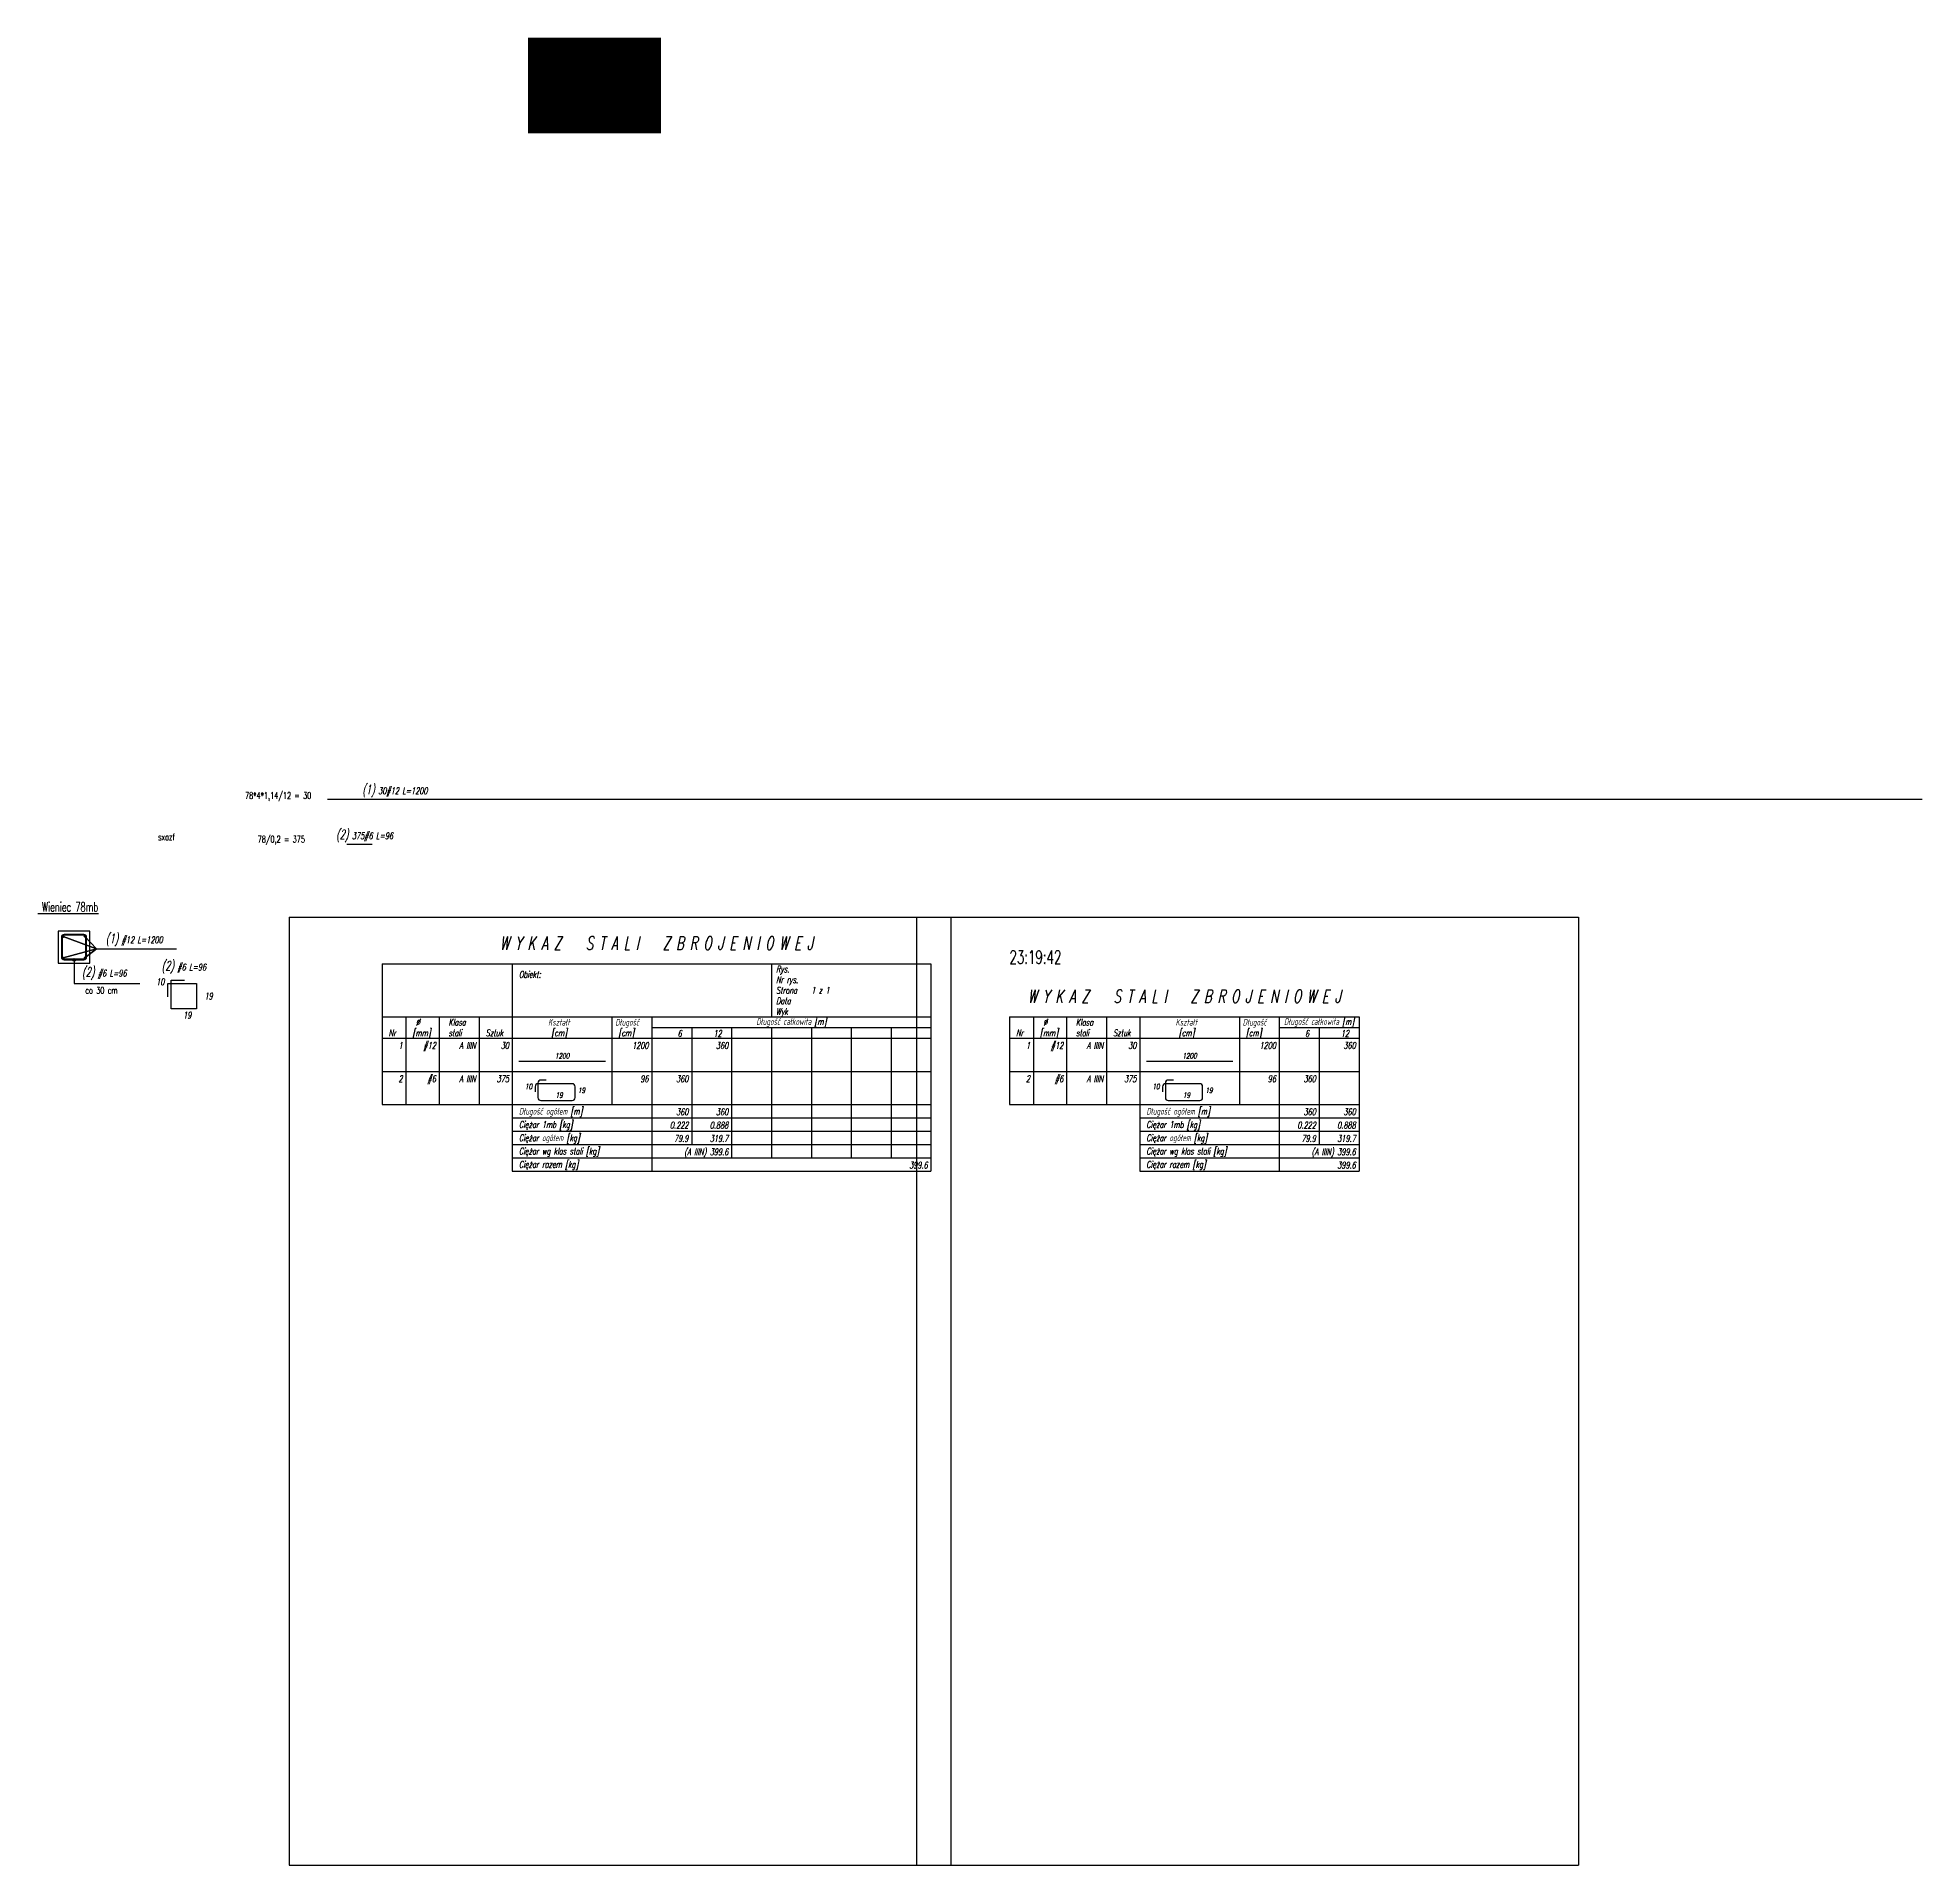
# Model space of a CAD drawing. Header units: millimetres. Extents: x 30785 to 34848, y -62293 to -60591.
# Drawn here: x 33430 to 34848, y -62293 to -60918 of the extents above; entities that cross this region are included whole.
import ezdxf
from ezdxf.enums import TextEntityAlignment as Align

# ---------------------------------------------------------------- set-up
doc = ezdxf.new("R2010")
doc.units = ezdxf.units.MM
doc.header["$LTSCALE"] = 50
doc.layers.add('__NIEDRUK__', color=54, linetype='Continuous', plot=False)
for name, color, linetype in [('K-ODNOSNIK', 8, 'Continuous'), ('K-TEXT 2.8mm', 101, 'Continuous'), ('K-TEXT 2mm', 254, 'Continuous'), ('K-ZBROJ_06', 101, 'Continuous'), ('K-ZBROJ_12', 161, 'Continuous'), ('ZBROJA_NIEZLICZAC', 255, 'Continuous'), ('ZBROJA_PRET', 161, 'Continuous'), ('ZBROJA_RZUTPR', 141, 'Continuous'), ('ZBROJA_RZUTPR1', 255, 'Continuous'), ('ZBROJA_WADLIWE', 1, 'Continuous'), ('ZBROJA_ZASIEG', 253, 'Continuous'), ('ZBROJA_ZESTAWIENIE', 62, 'Continuous'), ('ZBROJA_ZESTAWIENIE1', 252, 'Continuous'), ('ZBROJA_ZESTAWIENIE2', 30, 'Continuous'), ('ZBROJA_ZESTAWIENIE3', 141, 'Continuous'), ('ZBROJA_ZESTAWIENIE4', 210, 'Continuous'), ('ZBROJA_ZLICZAC', 125, 'Continuous')]:
    doc.layers.add(name, color=color, linetype=linetype)
doc.styles.add('STYL_ZBROJA', font='romanszb.shx', dxfattribs={"width": 0.65, "oblique": 12})
doc.styles.add('text 2.8mm', font='romans.shx', dxfattribs={"width": 0.65})
doc.styles.add('text 2mm', font='romans.shx', dxfattribs={"width": 0.65})

# ---------------------------------------------------------------- blocks, each defined once
blk = doc.blocks.new('_zestawienie')
at = {"layer": 'ZBROJA_ZESTAWIENIE'}
for p, q in [((0, 0), (413, 0)), ((98, 0), (98, -40)), ((293, 0), (293, -40)), ((413, 0), (413, -40)), ((0, -40), (413, -40)), ((0, -40), (0, -48)), ((18, -40), (18, -48)), ((43, -40), (43, -48)), ((73, -40), (73, -48)), ((98, -40), (98, -48)), ((173, -40), (173, -48)), ((203, -40), (203, -48)), ((413, -40), (413, -56)), ((0, -48), (0, -56)), ((0, -56), (413, -56)), ((0, -56), (0, -81)), ((18, -48), (18, -56)), ((18, -56), (18, -81)), ((43, -48), (43, -56)), ((43, -56), (43, -81)), ((73, -48), (73, -56)), ((73, -56), (73, -81)), ((98, -48), (98, -56)), ((98, -56), (98, -81)), ((173, -48), (173, -56)), ((173, -56), (173, -81)), ((203, -48), (203, -56)), ((203, -56), (203, -81)), ((233, -48), (233, -56)), ((233, -56), (233, -81)), ((263, -48), (263, -56)), ((263, -56), (263, -81)), ((293, -48), (293, -56)), ((293, -56), (293, -81)), ((323, -48), (323, -56)), ((323, -56), (323, -81)), ((353, -48), (353, -56)), ((353, -56), (353, -81)), ((383, -48), (383, -56)), ((383, -56), (383, -81)), ((413, -48), (413, -56)), ((413, -56), (413, -81)), ((0, -81), (0, -106)), ((18, -81), (18, -106)), ((43, -81), (43, -106)), ((73, -81), (73, -106)), ((98, -81), (98, -106)), ((173, -81), (173, -106)), ((203, -81), (203, -106)), ((233, -81), (233, -106)), ((263, -81), (263, -106)), ((293, -81), (293, -106)), ((323, -81), (323, -106)), ((353, -81), (353, -106)), ((383, -81), (383, -106)), ((413, -81), (413, -106)), ((0, -106), (413, -106)), ((98, -106), (98, -156)), ((203, -106), (203, -156)), ((233, -106), (233, -136)), ((263, -106), (263, -136)), ((293, -106), (293, -146)), ((323, -106), (323, -146)), ((353, -106), (353, -146)), ((383, -106), (383, -146)), ((413, -106), (413, -146)), ((413, -106), (413, -146)), ((263, -136), (263, -146)), ((413, -146), (413, -156)), ((98, -156), (413, -156))]:
    blk.add_line(p, q, dxfattribs=at)
at = {"layer": 'ZBROJA_ZESTAWIENIE1'}
for p, q in [((-70, 35), (428, 35)), ((-70, 35), (-70, -678.5)), ((428, 35), (428, -678.5)), ((203, -48), (413, -48)), ((0, -81), (413, -81)), ((98, -116), (413, -116)), ((98, -126), (413, -126)), ((98, -136), (413, -136)), ((98, -146), (413, -146)), ((-70, -678.5), (428, -678.5))]:
    blk.add_line(p, q, dxfattribs=at)
at = {"layer": 'ZBROJA_ZESTAWIENIE2'}
blk.add_line((0, 0), (0, -40), dxfattribs=at)
at = {"layer": 'ZBROJA_ZESTAWIENIE3'}
blk.add_lwpolyline([(103, -73.2), (168, -73.2)], dxfattribs=at)
blk.add_lwpolyline([(123.35, -87.55), (119.5, -87.55, 0.4142136), (117.3, -89.75), (117.3, -100.75, 0.4142136), (119.5, -102.95), (143.1, -102.95, 0.4142136), (145.3, -100.75), (145.3, -92.5, 0.4142136), (143.1, -90.3), (117.35, -90.3, 0.4142136), (115.15, -92.5), (115.15, -96.3)], format="xyb", dxfattribs=at)
at = {"layer": 'ZBROJA_ZESTAWIENIE2', "style": 'STYL_ZBROJA', "oblique": 12, "width": 0.65}
for s, p in [('Obiekt:', (103, -12)), ('Rys. ', (296.5, -8)), ('Nr rys. ', (296.5, -16)), ('Data ', (296.5, -32)), ('Strona ', (296.5, -24)), ('1 z 1', (323, -24)), (' %%c', (23, -48)), ('Klasa', (50, -48)), ('Kształt', (125, -48)), (' Długość', (173, -48)), ('Wyk ', (296.5, -40)), ('Nr', (5, -56)), ('[mm]', (23, -56)), ('stali', (50, -56)), ('Sztuk', (78, -56)), (' [cm]', (125, -56)), ('  [cm]', (173, -56)), ('Długość ogółem [m]', (103, -115)), ('Ciężar 1mb [kg]', (103, -125)), ('Ciężar ogółem [kg]', (103, -135)), ('Ciężar wg klas stali [kg]', (103, -145)), ('Ciężar razem [kg]', (103, -155))]:
    blk.add_text(s, height=5, dxfattribs=at).set_placement(p, align=Align.BOTTOM_LEFT)
for s, height, p in [('Długość całkowita [m]', 5, (308, -46)), ('19', 4, (133.25, -100.9))]:
    blk.add_text(s, height=height, dxfattribs=at).set_placement(p, align=Align.CENTER)
for s, p in [('6', (225.5, -55)), ('12', (255.5, -55)), ('1', (15.5, -64)), ('#12', (40.5, -64)), ('A IIIN', (70.5, -64)), ('30', (95.5, -64)), ('1200', (200.5, -64)), ('360', (260.5, -64)), ('2', (15.5, -89)), ('#6', (40.5, -89)), ('A IIIN', (70.5, -89)), ('375', (95.5, -89)), ('96', (200.5, -89)), ('360', (230.5, -89)), ('360', (230.5, -114)), ('360', (260.5, -114)), ('0.222', (230.5, -124)), ('0.888', (260.5, -124)), ('79.9', (230.5, -134)), ('(A IIIN) 399.6', (260.5, -144)), ('319.7', (260.5, -134)), ('399.6', (410.5, -154))]:
    blk.add_text(s, height=5, dxfattribs=at).set_placement(p, align=Align.RIGHT)
blk.add_text('1200', height=4, dxfattribs=at).set_placement((135.5, -72.55), align=Align.BOTTOM_CENTER)
blk.add_text('10', height=4, dxfattribs=at).set_placement((112.95, -95.6), align=Align.BOTTOM_RIGHT)
blk.add_text('19', height=4, dxfattribs=at).set_placement((147.4, -95.25), align=Align.MIDDLE_LEFT)
at = {"layer": 'ZBROJA_ZESTAWIENIE4', "style": 'STYL_ZBROJA', "oblique": 12, "width": 0.65}
blk.add_text('W Y K A Z   S T A L I   Z B R O J E N I O W E J', height=10, dxfattribs=at).set_placement((206.5, 10.5), align=Align.CENTER)
blk = doc.blocks.new('A$C392df230')
h = blk.add_hatch()
h.set_pattern_fill('ANGLE', color=256, scale=0.025)
h.set_pattern_definition([(360, (-2880.4701, 5517.13781), (-5e-64, 0.174625), [0.127, -0.047625]), (90, (-2880.4701, 5517.13781), (-0.174625, 1e-17), [0.127, -0.047625])])
h.paths.add_polyline_path([(0.5, 0, 1), (-0.5, 0, 1)])
blk.add_circle((0, 0), 0.5)
blk = doc.blocks.new('_zestawiejnieM')
at = {"layer": 'ZBROJA_ZESTAWIENIE'}
for p, q in [((0, -40), (263, -40)), ((0, -40), (0, -48)), ((18, -40), (18, -48)), ((43, -40), (43, -48)), ((73, -40), (73, -48)), ((98, -40), (98, -48)), ((173, -40), (173, -48)), ((203, -40), (203, -48)), ((263, -40), (263, -56)), ((0, -48), (0, -56)), ((0, -56), (263, -56)), ((0, -56), (0, -81)), ((18, -48), (18, -56)), ((18, -56), (18, -81)), ((43, -48), (43, -56)), ((43, -56), (43, -81)), ((73, -48), (73, -56)), ((73, -56), (73, -81)), ((98, -48), (98, -56)), ((98, -56), (98, -81)), ((173, -48), (173, -56)), ((173, -56), (173, -81)), ((203, -48), (203, -56)), ((203, -56), (203, -81)), ((233, -48), (233, -56)), ((233, -56), (233, -81)), ((263, -48), (263, -56)), ((263, -48), (263, -56)), ((263, -56), (263, -81)), ((263, -56), (263, -81)), ((0, -81), (0, -106)), ((18, -81), (18, -106)), ((43, -81), (43, -106)), ((73, -81), (73, -106)), ((98, -81), (98, -106)), ((173, -81), (173, -106)), ((203, -81), (203, -106)), ((233, -81), (233, -106)), ((263, -81), (263, -106)), ((263, -81), (263, -106)), ((0, -106), (263, -106)), ((98, -106), (98, -156)), ((203, -106), (203, -156)), ((233, -106), (233, -136)), ((263, -106), (263, -146)), ((263, -106), (263, -136)), ((263, -106), (263, -146)), ((263, -136), (263, -146)), ((263, -146), (263, -156)), ((98, -156), (263, -156))]:
    blk.add_line(p, q, dxfattribs=at)
at = {"layer": 'ZBROJA_ZESTAWIENIE1'}
for p, q in [((203, -48), (263, -48)), ((0, -81), (263, -81)), ((98, -116), (263, -116)), ((98, -126), (263, -126)), ((98, -136), (263, -136)), ((98, -146), (263, -146))]:
    blk.add_line(p, q, dxfattribs=at)
at = {"layer": 'ZBROJA_ZESTAWIENIE3'}
blk.add_lwpolyline([(103, -73.2), (168, -73.2)], dxfattribs=at)
blk.add_lwpolyline([(123.35, -87.55), (119.5, -87.55, 0.4142136), (117.3, -89.75), (117.3, -100.75, 0.4142136), (119.5, -102.95), (143.1, -102.95, 0.4142136), (145.3, -100.75), (145.3, -92.5, 0.4142136), (143.1, -90.3), (117.35, -90.3, 0.4142136), (115.15, -92.5), (115.15, -96.3)], format="xyb", dxfattribs=at)
at = {"layer": '__NIEDRUK__', "style": 'text 2mm', "width": 0.65}
blk.add_text('23:19:42', height=10, dxfattribs=at).set_placement((0, 0))
at = {"layer": 'ZBROJA_ZESTAWIENIE2', "style": 'STYL_ZBROJA', "oblique": 12, "width": 0.65}
for s, p in [(' %%c', (23, -48)), ('Klasa', (50, -48)), ('Kształt', (125, -48)), (' Długość', (173, -48)), ('Nr', (5, -56)), ('[mm]', (23, -56)), ('stali', (50, -56)), ('Sztuk', (78, -56)), (' [cm]', (125, -56)), ('  [cm]', (173, -56)), ('Długość ogółem [m]', (103, -115)), ('Ciężar 1mb [kg]', (103, -125)), ('Ciężar ogółem [kg]', (103, -135)), ('Ciężar wg klas stali [kg]', (103, -145)), ('Ciężar razem [kg]', (103, -155))]:
    blk.add_text(s, height=5, dxfattribs=at).set_placement(p, align=Align.BOTTOM_LEFT)
for s, height, p in [('Długość całkowita [m]', 5, (233, -46)), ('19', 4, (133.25, -100.9))]:
    blk.add_text(s, height=height, dxfattribs=at).set_placement(p, align=Align.CENTER)
for s, p in [('6', (225.5, -55)), ('12', (255.5, -55)), ('1', (15.5, -64)), ('#12', (40.5, -64)), ('A IIIN', (70.5, -64)), ('30', (95.5, -64)), ('1200', (200.5, -64)), ('360', (260.5, -64)), ('2', (15.5, -89)), ('#6', (40.5, -89)), ('A IIIN', (70.5, -89)), ('375', (95.5, -89)), ('96', (200.5, -89)), ('360', (230.5, -89)), ('360', (230.5, -114)), ('360', (260.5, -114)), ('0.222', (230.5, -124)), ('0.888', (260.5, -124)), ('79.9', (230.5, -134)), ('(A IIIN) 399.6', (260.5, -144)), ('319.7', (260.5, -134)), ('399.6', (260.5, -154))]:
    blk.add_text(s, height=5, dxfattribs=at).set_placement(p, align=Align.RIGHT)
blk.add_text('1200', height=4, dxfattribs=at).set_placement((135.5, -72.55), align=Align.BOTTOM_CENTER)
blk.add_text('10', height=4, dxfattribs=at).set_placement((112.95, -95.6), align=Align.BOTTOM_RIGHT)
blk.add_text('19', height=4, dxfattribs=at).set_placement((147.4, -95.25), align=Align.MIDDLE_LEFT)
at = {"layer": 'ZBROJA_ZESTAWIENIE4', "style": 'STYL_ZBROJA', "oblique": 12, "width": 0.65}
blk.add_text('W Y K A Z   S T A L I   Z B R O J E N I O W E J', height=10, dxfattribs=at).set_placement((131.5, -29.5), align=Align.CENTER)

msp = doc.modelspace()

# ---------------------------------------------------------------- linework, layer by layer
at = {"layer": '__NIEDRUK__'}
msp.add_lwpolyline([(33450.2, -61611), (33465.2, -61611, 0.414214), (33466.6, -61609.6), (33466.6, -61594.6, 0.414214), (33465.2, -61593.2), (33450.2, -61593.2, 0.414214), (33448.8, -61594.6), (33448.8, -61609.6, 0.414214)], format="xyb", close=True, dxfattribs=at)
at = {"layer": 'K-ODNOSNIK'}
for points in [[(33474.7, -61603.4), (33465.9, -61610.2), (33474.7, -61603.4), (33449.6, -61610.2), (33474.7, -61603.4), (33465.9, -61594), (33474.7, -61603.4), (33449.6, -61594), (33474.7, -61603.4), (33534.7, -61603.4)], [(33457.7, -61611.6), (33457.7, -61629.5), (33507.2, -61629.5)]]:
    msp.add_lwpolyline(points, dxfattribs=at)
msp.add_circle((33457.7, -61611.6), 1, dxfattribs=at)
at = {"layer": 'K-TEXT 2mm'}
msp.add_lwpolyline([(33445.7, -61614.1), (33469.7, -61614.1), (33469.7, -61590.1), (33445.7, -61590.1)], close=True, dxfattribs=at)
at = {"layer": 'K-ZBROJ_06'}
msp.add_lwpolyline([(33450.2, -61611.6), (33465.2, -61611.6, 0.414214), (33467.2, -61609.6), (33467.2, -61594.6, 0.414214), (33465.2, -61592.6), (33450.2, -61592.6, 0.414214), (33448.2, -61594.6), (33448.2, -61609.6, 0.414214)], format="xyb", close=True, dxfattribs=at)
at = {"layer": 'ZBROJA_NIEZLICZAC', "const_width": 6}
msp.add_lwpolyline([(33799.4, -60920.6), (33899.4, -60920.6)], dxfattribs=at)
at = {"layer": 'ZBROJA_PRET'}
for p, q in [((33648.4, -61490.8), (34848.4, -61490.8)), ((33663, -61524.6), (33682, -61524.6))]:
    msp.add_line(p, q, dxfattribs=at)
at = {"layer": 'ZBROJA_PRET', "const_width": 6}
msp.add_lwpolyline([(33799.4, -60926.6), (33899.4, -60926.6)], dxfattribs=at)
at = {"layer": 'ZBROJA_RZUTPR', "const_width": 6}
msp.add_lwpolyline([(33799.4, -60932.6), (33899.4, -60932.6)], dxfattribs=at)
at = {"layer": 'ZBROJA_RZUTPR'}
msp.add_lwpolyline([(33528.4, -61639.4), (33528.4, -61629.4, -0.414214), (33528.4, -61629.4), (33549.9, -61629.4, -0.414214), (33549.9, -61629.4), (33549.9, -61648.4, -0.414214), (33549.9, -61648.4), (33530.9, -61648.4, -0.414214), (33530.9, -61648.4), (33530.9, -61626.9, -0.414214), (33530.9, -61626.9), (33540.9, -61626.9)], format="xyb", dxfattribs=at)
at = {"layer": 'ZBROJA_RZUTPR1', "const_width": 6}
msp.add_lwpolyline([(33799.4, -60938.6), (33899.4, -60938.6)], dxfattribs=at)
at = {"layer": 'ZBROJA_WADLIWE', "const_width": 6}
msp.add_lwpolyline([(33799.4, -60944.6), (33899.4, -60944.6)], dxfattribs=at)
at = {"layer": 'ZBROJA_ZASIEG', "const_width": 6}
msp.add_lwpolyline([(33799.4, -60950.6), (33899.4, -60950.6)], dxfattribs=at)
at = {"layer": 'ZBROJA_ZESTAWIENIE', "const_width": 6}
msp.add_lwpolyline([(33799.4, -60956.6), (33899.4, -60956.6)], dxfattribs=at)
at = {"layer": 'ZBROJA_ZESTAWIENIE1'}
for p, q in [((34091.6, -61579.6), (34589.6, -61579.6)), ((34091.6, -61579.6), (34091.6, -62293.1)), ((34091.6, -61579.6), (34589.6, -61579.6)), ((34091.6, -61579.6), (34091.6, -62293.1)), ((34091.6, -61579.6), (34589.6, -61579.6)), ((34091.6, -61579.6), (34091.6, -62293.1)), ((34091.6, -61579.6), (34589.6, -61579.6)), ((34091.6, -61579.6), (34091.6, -62293.1)), ((34589.6, -61579.6), (34589.6, -62293.1)), ((34589.6, -61579.6), (34589.6, -62293.1)), ((34589.6, -61579.6), (34589.6, -62293.1)), ((34589.6, -61579.6), (34589.6, -62293.1)), ((34091.6, -62293.1), (34589.6, -62293.1)), ((34091.6, -62293.1), (34589.6, -62293.1)), ((34091.6, -62293.1), (34589.6, -62293.1)), ((34091.6, -62293.1), (34589.6, -62293.1))]:
    msp.add_line(p, q, dxfattribs=at)
at = {"layer": 'ZBROJA_ZESTAWIENIE1', "const_width": 6}
msp.add_lwpolyline([(33799.4, -60962.6), (33899.4, -60962.6)], dxfattribs=at)
at = {"layer": 'ZBROJA_ZESTAWIENIE2', "const_width": 6}
msp.add_lwpolyline([(33799.4, -60968.6), (33899.4, -60968.6)], dxfattribs=at)
at = {"layer": 'ZBROJA_ZESTAWIENIE3', "const_width": 6}
msp.add_lwpolyline([(33799.4, -60974.6), (33899.4, -60974.6)], dxfattribs=at)
at = {"layer": 'ZBROJA_ZESTAWIENIE4', "const_width": 6}
msp.add_lwpolyline([(33799.4, -60980.6), (33899.4, -60980.6)], dxfattribs=at)
at = {"layer": 'ZBROJA_ZLICZAC', "const_width": 6}
msp.add_lwpolyline([(33799.4, -60986.6), (33899.4, -60986.6)], dxfattribs=at)

# ---------------------------------------------------------------- block references
msp.add_blockref('_zestawiejnieM', (34161.6, -61614.6))
at = {"layer": 'K-ZBROJ_12', "xscale": -1, "rotation": 180}
msp.add_blockref('A$C392df230', (33449.6, -61594), dxfattribs=at)
at = {"layer": 'K-ZBROJ_12', "rotation": 180}
msp.add_blockref('A$C392df230', (33465.9, -61594), dxfattribs=at)
at = {"layer": 'K-ZBROJ_12'}
msp.add_blockref('A$C392df230', (33449.6, -61610.2), dxfattribs=at)
at = {"layer": 'K-ZBROJ_12', "xscale": -1}
msp.add_blockref('A$C392df230', (33465.9, -61610.2), dxfattribs=at)
at = {"layer": 'ZBROJA_ZESTAWIENIE'}
msp.add_blockref('_zestawienie', (33689.5, -61614.6), dxfattribs=at)

# ---------------------------------------------------------------- texts
at = {"layer": 'K-TEXT 2.8mm', "style": 'text 2.8mm', "width": 0.65}
msp.add_text('%%U Wieniec 78mb', height=7, dxfattribs=at).set_placement((33430.4, -61575.3))
at = {"layer": 'K-TEXT 2mm', "style": 'text 2mm', "width": 0.65}
for s, p in [('78*4*1,14/12 = 30', (33586.4, -61490.5)), ('sxazf', (33521, -61521.7)), ('78/0,2 = 375', (33595.9, -61523.4)), ('co 30 cm', (33466.2, -61637.1))]:
    msp.add_text(s, height=5, dxfattribs=at).set_placement(p)
at = {"layer": 'ZBROJA_NIEZLICZAC', "char_height": 10, "style": 'STYL_ZBROJA'}
for s, insert, attachment_point in [('\\H7;\\C71;\\H5;\\C256;\\H7;\\C71;(1)\\H5;\\C256; #12 L=1200', (33481.7, -61601.4), 7), ('\\H7;\\C71;\\H5;\\C256;\\H7;\\C71;(2)\\H5;\\C256; #6 L=96', (33540.4, -61621.9), 8), ('\\H7;\\C71;\\H5;\\C256;\\H7;\\C71;(2)\\H5;\\C256; #6 L=96', (33463.8, -61626.6), 7)]:
    msp.add_mtext(s, dxfattribs=dict(at, insert=insert, attachment_point=attachment_point))
at = {"layer": 'ZBROJA_RZUTPR1', "style": 'STYL_ZBROJA', "oblique": 12, "width": 0.65}
msp.add_text('10', height=5, dxfattribs=at).set_placement((33525.7, -61628.2), align=Align.MIDDLE_RIGHT)
msp.add_text('19', height=5, dxfattribs=at).set_placement((33555.9, -61638.9), align=Align.MIDDLE_LEFT)
msp.add_text('19', height=5, dxfattribs=at).set_placement((33542.9, -61650.9), align=Align.TOP_CENTER)
at = {"layer": 'ZBROJA_ZLICZAC', "char_height": 10, "attachment_point": 7, "style": 'STYL_ZBROJA'}
for s, insert in [('\\H7;\\C71;\\H5;\\C256;\\H7;\\C71;(1)\\H5;\\C256; 30#12 L=1200', (33674.7, -61489.3)), ('\\H7;\\C71;\\H5;\\C256;\\H7;\\C71;(2)\\H5;\\C256; 375#6 L=96', (33655, -61523.1))]:
    msp.add_mtext(s, dxfattribs=dict(at, insert=insert))

doc.saveas('drawing.dxf')
